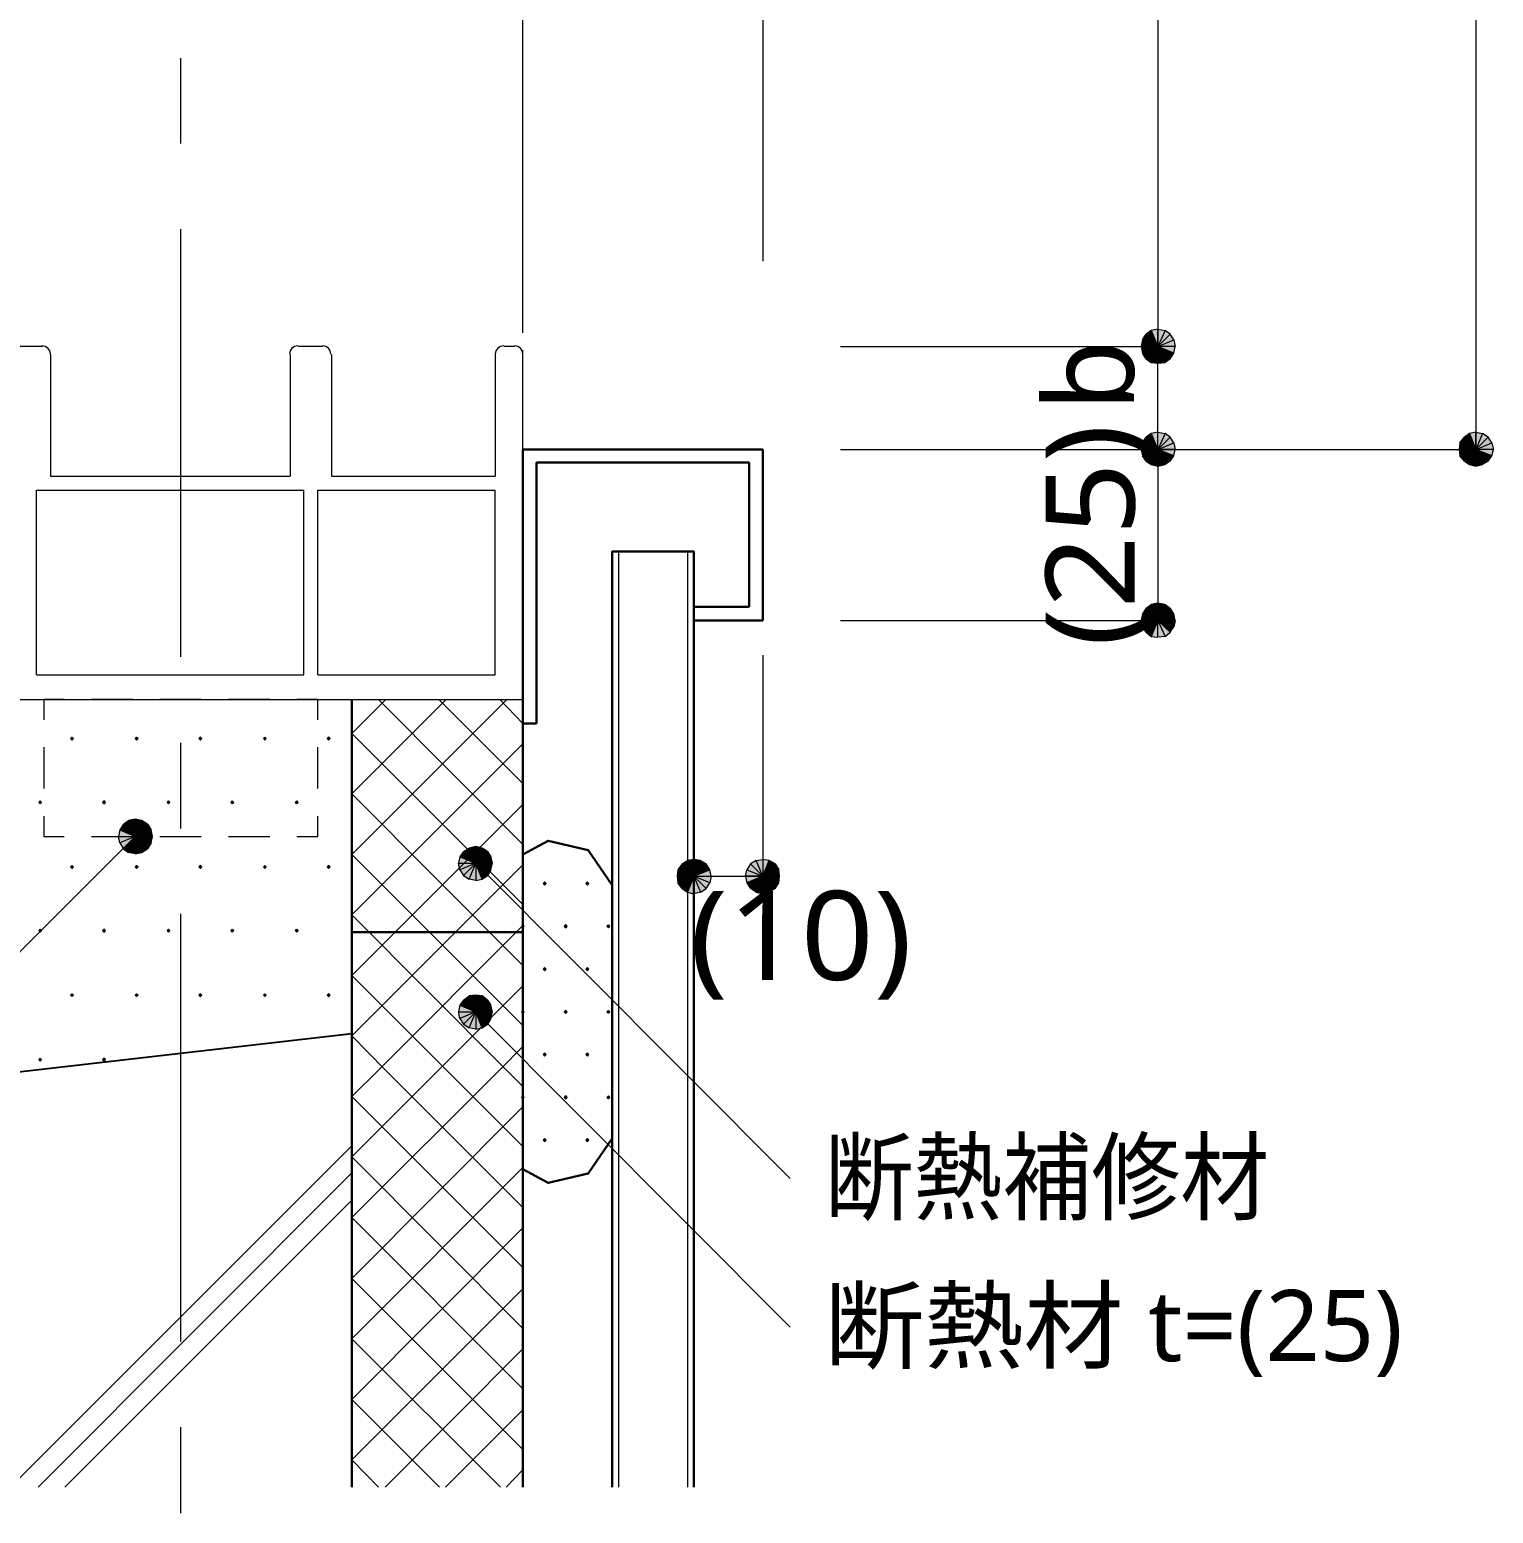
# Model space of a CAD drawing. Header units: millimetres. Extents: x 0 to 420, y 0 to 297.
# Drawn here: x 110.5 to 153.25, y 102.98 to 146.31 of the extents above; entities that cross this region are included whole.
import ezdxf
from ezdxf.enums import TextEntityAlignment as Align

# ---------------------------------------------------------------- set-up
doc = ezdxf.new("R2010")
doc.units = ezdxf.units.MM
doc.styles.add('kst32b', font='NotoSansJP-Variable.ttf')

msp = doc.modelspace()

# ---------------------------------------------------------------- hatches: boundary and pattern name
h = msp.add_hatch(color=7)
h.paths.add_polyline_path([(143.256, 137.52), (143.108, 137.414), (143.446, 137.054), (143.256, 137.52)])
h.paths.add_polyline_path([(143.108, 137.414), (143.446, 137.054), (143.002, 137.245), (143.108, 137.414)])
h.paths.add_polyline_path([(143.446, 137.054), (143.002, 137.245), (142.96, 137.054), (143.446, 137.054)])
h = msp.add_hatch(color=7)
h.paths.add_polyline_path([(143.256, 137.52), (143.108, 137.414), (143.446, 137.054), (143.256, 137.52)])
h.paths.add_polyline_path([(143.108, 137.414), (143.446, 137.054), (143.002, 137.245), (143.108, 137.414)])
h.paths.add_polyline_path([(143.446, 137.054), (143.002, 137.245), (142.96, 137.054), (143.446, 137.054)])
h = msp.add_hatch(color=7)
h.paths.add_polyline_path([(143.806, 137.414), (143.658, 137.52), (143.446, 137.054), (143.806, 137.414)])
h.paths.add_polyline_path([(143.658, 137.52), (143.446, 137.054), (143.446, 137.562), (143.658, 137.52)])
h.paths.add_polyline_path([(143.446, 137.054), (143.446, 137.562), (143.256, 137.52), (143.446, 137.054)])
h = msp.add_hatch(color=7)
h.paths.add_polyline_path([(143.806, 137.414), (143.658, 137.52), (143.446, 137.054), (143.806, 137.414)])
h.paths.add_polyline_path([(143.658, 137.52), (143.446, 137.054), (143.446, 137.562), (143.658, 137.52)])
h.paths.add_polyline_path([(143.446, 137.054), (143.446, 137.562), (143.256, 137.52), (143.446, 137.054)])
h = msp.add_hatch(color=7)
h.paths.add_polyline_path([(143.912, 136.864), (143.954, 137.054), (143.446, 137.054), (143.912, 136.864)])
h.paths.add_polyline_path([(143.954, 137.054), (143.446, 137.054), (143.912, 137.245), (143.954, 137.054)])
h.paths.add_polyline_path([(143.446, 137.054), (143.912, 137.245), (143.806, 137.414), (143.446, 137.054)])
h = msp.add_hatch(color=7)
h.paths.add_polyline_path([(143.912, 136.864), (143.954, 137.054), (143.446, 137.054), (143.912, 136.864)])
h.paths.add_polyline_path([(143.954, 137.054), (143.446, 137.054), (143.912, 137.245), (143.954, 137.054)])
h.paths.add_polyline_path([(143.446, 137.054), (143.912, 137.245), (143.806, 137.414), (143.446, 137.054)])
h = msp.add_hatch(color=7)
h.paths.add_polyline_path([(142.96, 137.054), (143.002, 136.864), (143.446, 137.054), (142.96, 137.054)])
h.paths.add_polyline_path([(143.002, 136.864), (143.446, 137.054), (143.108, 136.694), (143.002, 136.864)])
h.paths.add_polyline_path([(143.446, 137.054), (143.108, 136.694), (143.256, 136.588), (143.446, 137.054)])
h = msp.add_hatch(color=7)
h.paths.add_polyline_path([(142.96, 137.054), (143.002, 136.864), (143.446, 137.054), (142.96, 137.054)])
h.paths.add_polyline_path([(143.002, 136.864), (143.446, 137.054), (143.108, 136.694), (143.002, 136.864)])
h.paths.add_polyline_path([(143.446, 137.054), (143.108, 136.694), (143.256, 136.588), (143.446, 137.054)])
for points in [[(143.256, 136.588), (143.446, 136.567), (143.446, 137.054), (143.256, 136.588)], [(143.256, 136.588), (143.446, 136.567), (143.446, 137.054), (143.256, 136.588)], [(143.256, 133.604), (143.446, 133.562), (143.446, 134.048), (143.256, 133.604)], [(152.548, 133.604), (152.739, 133.562), (152.739, 134.048), (152.548, 133.604)], [(143.002, 129.244), (142.96, 129.053), (143.446, 129.053), (143.002, 129.244)], [(111.739, 125.645), (111.718, 125.624), (111.696, 125.603), (111.718, 125.582), (111.739, 125.561), (111.76, 125.582), (111.781, 125.603), (111.76, 125.624), (111.739, 125.645)], [(113.623, 125.645), (113.602, 125.624), (113.58, 125.603), (113.602, 125.582), (113.623, 125.561), (113.644, 125.582), (113.665, 125.603), (113.644, 125.624), (113.623, 125.645)], [(115.485, 125.645), (115.464, 125.624), (115.443, 125.603), (115.464, 125.582), (115.485, 125.561), (115.507, 125.582), (115.528, 125.603), (115.507, 125.624), (115.485, 125.645)], [(117.369, 125.645), (117.348, 125.624), (117.327, 125.603), (117.348, 125.582), (117.369, 125.561), (117.39, 125.582), (117.412, 125.603), (117.39, 125.624), (117.369, 125.645)], [(119.232, 125.645), (119.211, 125.624), (119.19, 125.603), (119.211, 125.582), (119.232, 125.561), (119.253, 125.582), (119.274, 125.603), (119.253, 125.624), (119.232, 125.645)], [(110.808, 123.783), (110.786, 123.762), (110.765, 123.74), (110.786, 123.719), (110.808, 123.698), (110.829, 123.719), (110.85, 123.74), (110.829, 123.762), (110.808, 123.783)], [(112.67, 123.783), (112.649, 123.762), (112.628, 123.74), (112.649, 123.719), (112.67, 123.698), (112.691, 123.719), (112.712, 123.74), (112.691, 123.762), (112.67, 123.783)], [(114.554, 123.783), (114.533, 123.762), (114.512, 123.74), (114.533, 123.719), (114.554, 123.698), (114.575, 123.719), (114.596, 123.74), (114.575, 123.762), (114.554, 123.783)], [(116.417, 123.783), (116.396, 123.762), (116.374, 123.74), (116.396, 123.719), (116.417, 123.698), (116.438, 123.719), (116.459, 123.74), (116.438, 123.762), (116.417, 123.783)], [(118.301, 123.783), (118.279, 123.762), (118.258, 123.74), (118.279, 123.719), (118.301, 123.698), (118.322, 123.719), (118.343, 123.74), (118.322, 123.762), (118.301, 123.783)], [(113.771, 123.211), (113.58, 123.254), (113.58, 122.746), (113.771, 123.211)], [(123.719, 122.407), (123.529, 122.449), (123.529, 121.962), (123.719, 122.407)], [(111.739, 121.899), (111.718, 121.878), (111.696, 121.856), (111.718, 121.835), (111.739, 121.814), (111.76, 121.835), (111.781, 121.856), (111.76, 121.878), (111.739, 121.899)], [(113.623, 121.899), (113.602, 121.878), (113.58, 121.856), (113.602, 121.835), (113.623, 121.814), (113.644, 121.835), (113.665, 121.856), (113.644, 121.878), (113.623, 121.899)], [(115.485, 121.899), (115.464, 121.878), (115.443, 121.856), (115.464, 121.835), (115.485, 121.814), (115.507, 121.835), (115.528, 121.856), (115.507, 121.878), (115.485, 121.899)], [(117.369, 121.899), (117.348, 121.878), (117.327, 121.856), (117.348, 121.835), (117.369, 121.814), (117.39, 121.835), (117.412, 121.856), (117.39, 121.878), (117.369, 121.899)], [(119.232, 121.899), (119.211, 121.878), (119.19, 121.856), (119.211, 121.835), (119.232, 121.814), (119.253, 121.835), (119.274, 121.856), (119.253, 121.878), (119.232, 121.899)], [(129.434, 121.772), (129.413, 121.581), (129.9, 121.581), (129.434, 121.772)], [(125.54, 121.412), (125.518, 121.391), (125.497, 121.37), (125.518, 121.348), (125.54, 121.327), (125.561, 121.348), (125.582, 121.37), (125.561, 121.391), (125.54, 121.412)], [(126.788, 121.412), (126.767, 121.391), (126.746, 121.37), (126.767, 121.348), (126.788, 121.327), (126.81, 121.348), (126.831, 121.37), (126.81, 121.391), (126.788, 121.412)], [(132.376, 121.391), (132.397, 121.581), (131.911, 121.581), (132.376, 121.391)], [(110.808, 120.036), (110.786, 120.015), (110.765, 119.994), (110.786, 119.973), (110.808, 119.951), (110.829, 119.973), (110.85, 119.994), (110.829, 120.015), (110.808, 120.036)], [(112.67, 120.036), (112.649, 120.015), (112.628, 119.994), (112.649, 119.973), (112.67, 119.951), (112.691, 119.973), (112.712, 119.994), (112.691, 120.015), (112.67, 120.036)], [(114.554, 120.036), (114.533, 120.015), (114.512, 119.994), (114.533, 119.973), (114.554, 119.951), (114.575, 119.973), (114.596, 119.994), (114.575, 120.015), (114.554, 120.036)], [(116.417, 120.036), (116.396, 120.015), (116.374, 119.994), (116.396, 119.973), (116.417, 119.951), (116.438, 119.973), (116.459, 119.994), (116.438, 120.015), (116.417, 120.036)], [(118.301, 120.036), (118.279, 120.015), (118.258, 119.994), (118.279, 119.973), (118.301, 119.951), (118.322, 119.973), (118.343, 119.994), (118.322, 120.015), (118.301, 120.036)], [(124.904, 120.163), (124.883, 120.142), (124.862, 120.121), (124.883, 120.1), (124.904, 120.079), (124.926, 120.1), (124.947, 120.121), (124.926, 120.142), (124.904, 120.163)], [(126.153, 120.163), (126.132, 120.142), (126.111, 120.121), (126.132, 120.1), (126.153, 120.079), (126.175, 120.1), (126.196, 120.121), (126.175, 120.142), (126.153, 120.163)], [(127.402, 120.163), (127.381, 120.142), (127.36, 120.121), (127.381, 120.1), (127.402, 120.079), (127.423, 120.1), (127.445, 120.121), (127.423, 120.142), (127.402, 120.163)], [(125.54, 118.914), (125.518, 118.893), (125.497, 118.872), (125.518, 118.851), (125.54, 118.83), (125.561, 118.851), (125.582, 118.872), (125.561, 118.893), (125.54, 118.914)], [(126.788, 118.914), (126.767, 118.893), (126.746, 118.872), (126.767, 118.851), (126.788, 118.83), (126.81, 118.851), (126.831, 118.872), (126.81, 118.893), (126.788, 118.914)], [(111.739, 118.152), (111.718, 118.131), (111.696, 118.11), (111.718, 118.089), (111.739, 118.068), (111.76, 118.089), (111.781, 118.11), (111.76, 118.131), (111.739, 118.152)], [(113.623, 118.152), (113.602, 118.131), (113.58, 118.11), (113.602, 118.089), (113.623, 118.068), (113.644, 118.089), (113.665, 118.11), (113.644, 118.131), (113.623, 118.152)], [(115.485, 118.152), (115.464, 118.131), (115.443, 118.11), (115.464, 118.089), (115.485, 118.068), (115.507, 118.089), (115.528, 118.11), (115.507, 118.131), (115.485, 118.152)], [(117.369, 118.152), (117.348, 118.131), (117.327, 118.11), (117.348, 118.089), (117.369, 118.068), (117.39, 118.089), (117.412, 118.11), (117.39, 118.131), (117.369, 118.152)], [(119.232, 118.152), (119.211, 118.131), (119.19, 118.11), (119.211, 118.089), (119.232, 118.068), (119.253, 118.089), (119.274, 118.11), (119.253, 118.131), (119.232, 118.152)], [(123.719, 118.089), (123.529, 118.11), (123.529, 117.623), (123.719, 118.089)], [(124.904, 117.665), (124.883, 117.644), (124.862, 117.623), (124.883, 117.602), (124.904, 117.581), (124.926, 117.602), (124.947, 117.623), (124.926, 117.644), (124.904, 117.665)], [(126.153, 117.665), (126.132, 117.644), (126.111, 117.623), (126.132, 117.602), (126.153, 117.581), (126.175, 117.602), (126.196, 117.623), (126.175, 117.644), (126.153, 117.665)], [(127.402, 117.665), (127.381, 117.644), (127.36, 117.623), (127.381, 117.602), (127.402, 117.581), (127.423, 117.602), (127.445, 117.623), (127.423, 117.644), (127.402, 117.665)], [(110.808, 116.268), (110.786, 116.247), (110.765, 116.226), (110.786, 116.205), (110.808, 116.184), (110.829, 116.205), (110.85, 116.226), (110.829, 116.247), (110.808, 116.268)], [(112.67, 116.268), (112.649, 116.247), (112.628, 116.226), (112.649, 116.205), (112.67, 116.184), (112.691, 116.205), (112.712, 116.226), (112.691, 116.247), (112.67, 116.268)], [(125.54, 116.417), (125.518, 116.396), (125.497, 116.374), (125.518, 116.353), (125.54, 116.332), (125.561, 116.353), (125.582, 116.374), (125.561, 116.396), (125.54, 116.417)], [(126.788, 116.417), (126.767, 116.396), (126.746, 116.374), (126.767, 116.353), (126.788, 116.332), (126.81, 116.353), (126.831, 116.374), (126.81, 116.396), (126.788, 116.417)], [(124.904, 115.168), (124.883, 115.147), (124.862, 115.125), (124.883, 115.104), (124.904, 115.083), (124.926, 115.104), (124.947, 115.125), (124.926, 115.147), (124.904, 115.168)], [(126.153, 115.168), (126.132, 115.147), (126.111, 115.125), (126.132, 115.104), (126.153, 115.083), (126.175, 115.104), (126.196, 115.125), (126.175, 115.147), (126.153, 115.168)], [(127.402, 115.168), (127.381, 115.147), (127.36, 115.125), (127.381, 115.104), (127.402, 115.083), (127.423, 115.104), (127.445, 115.125), (127.423, 115.147), (127.402, 115.168)], [(125.54, 113.919), (125.518, 113.898), (125.497, 113.877), (125.518, 113.855), (125.54, 113.834), (125.561, 113.855), (125.582, 113.877), (125.561, 113.898), (125.54, 113.919)], [(126.788, 113.919), (126.767, 113.898), (126.746, 113.877), (126.767, 113.855), (126.788, 113.834), (126.81, 113.855), (126.831, 113.877), (126.81, 113.898), (126.788, 113.919)]]:
    msp.add_hatch(color=7).paths.add_polyline_path(points)
h = msp.add_hatch(color=7)
h.paths.add_polyline_path([(143.446, 136.567), (143.658, 136.588), (143.446, 137.054), (143.446, 136.567)])
h.paths.add_polyline_path([(143.658, 136.588), (143.446, 137.054), (143.806, 136.694), (143.658, 136.588)])
h.paths.add_polyline_path([(143.446, 137.054), (143.806, 136.694), (143.912, 136.864), (143.446, 137.054)])
h = msp.add_hatch(color=7)
h.paths.add_polyline_path([(143.446, 136.567), (143.658, 136.588), (143.446, 137.054), (143.446, 136.567)])
h.paths.add_polyline_path([(143.658, 136.588), (143.446, 137.054), (143.806, 136.694), (143.658, 136.588)])
h.paths.add_polyline_path([(143.446, 137.054), (143.806, 136.694), (143.912, 136.864), (143.446, 137.054)])
h = msp.add_hatch(color=7)
h.paths.add_polyline_path([(143.256, 134.514), (143.108, 134.408), (143.446, 134.048), (143.256, 134.514)])
h.paths.add_polyline_path([(143.108, 134.408), (143.446, 134.048), (143.002, 134.239), (143.108, 134.408)])
h.paths.add_polyline_path([(143.446, 134.048), (143.002, 134.239), (142.96, 134.048), (143.446, 134.048)])
h = msp.add_hatch(color=7)
h.paths.add_polyline_path([(143.806, 134.408), (143.658, 134.514), (143.446, 134.048), (143.806, 134.408)])
h.paths.add_polyline_path([(143.658, 134.514), (143.446, 134.048), (143.446, 134.556), (143.658, 134.514)])
h.paths.add_polyline_path([(143.446, 134.048), (143.446, 134.556), (143.256, 134.514), (143.446, 134.048)])
h = msp.add_hatch(color=7)
h.paths.add_polyline_path([(143.912, 133.858), (143.954, 134.048), (143.446, 134.048), (143.912, 133.858)])
h.paths.add_polyline_path([(143.954, 134.048), (143.446, 134.048), (143.912, 134.239), (143.954, 134.048)])
h.paths.add_polyline_path([(143.446, 134.048), (143.912, 134.239), (143.806, 134.408), (143.446, 134.048)])
h = msp.add_hatch(color=7)
h.paths.add_polyline_path([(152.548, 134.514), (152.4, 134.408), (152.739, 134.048), (152.548, 134.514)])
h.paths.add_polyline_path([(152.4, 134.408), (152.739, 134.048), (152.273, 134.239), (152.4, 134.408)])
h.paths.add_polyline_path([(152.739, 134.048), (152.273, 134.239), (152.252, 134.048), (152.739, 134.048)])
h = msp.add_hatch(color=7)
h.paths.add_polyline_path([(153.099, 134.408), (152.929, 134.514), (152.739, 134.048), (153.099, 134.408)])
h.paths.add_polyline_path([(152.929, 134.514), (152.739, 134.048), (152.739, 134.556), (152.929, 134.514)])
h.paths.add_polyline_path([(152.739, 134.048), (152.739, 134.556), (152.548, 134.514), (152.739, 134.048)])
h = msp.add_hatch(color=7)
h.paths.add_polyline_path([(153.204, 133.858), (153.247, 134.048), (152.739, 134.048), (153.204, 133.858)])
h.paths.add_polyline_path([(153.247, 134.048), (152.739, 134.048), (153.204, 134.239), (153.247, 134.048)])
h.paths.add_polyline_path([(152.739, 134.048), (153.204, 134.239), (153.099, 134.408), (152.739, 134.048)])
h = msp.add_hatch(color=7)
h.paths.add_polyline_path([(142.96, 134.048), (143.002, 133.858), (143.446, 134.048), (142.96, 134.048)])
h.paths.add_polyline_path([(143.002, 133.858), (143.446, 134.048), (143.108, 133.71), (143.002, 133.858)])
h.paths.add_polyline_path([(143.446, 134.048), (143.108, 133.71), (143.256, 133.604), (143.446, 134.048)])
h = msp.add_hatch(color=7)
h.paths.add_polyline_path([(143.446, 133.562), (143.658, 133.604), (143.446, 134.048), (143.446, 133.562)])
h.paths.add_polyline_path([(143.658, 133.604), (143.446, 134.048), (143.806, 133.71), (143.658, 133.604)])
h.paths.add_polyline_path([(143.446, 134.048), (143.806, 133.71), (143.912, 133.858), (143.446, 134.048)])
h = msp.add_hatch(color=7)
h.paths.add_polyline_path([(152.252, 134.048), (152.273, 133.858), (152.739, 134.048), (152.252, 134.048)])
h.paths.add_polyline_path([(152.273, 133.858), (152.739, 134.048), (152.4, 133.71), (152.273, 133.858)])
h.paths.add_polyline_path([(152.739, 134.048), (152.4, 133.71), (152.548, 133.604), (152.739, 134.048)])
h = msp.add_hatch(color=7)
h.paths.add_polyline_path([(152.739, 133.562), (152.929, 133.604), (152.739, 134.048), (152.739, 133.562)])
h.paths.add_polyline_path([(152.929, 133.604), (152.739, 134.048), (153.099, 133.71), (152.929, 133.604)])
h.paths.add_polyline_path([(152.739, 134.048), (153.099, 133.71), (153.204, 133.858), (152.739, 134.048)])
h = msp.add_hatch(color=7)
h.paths.add_polyline_path([(143.446, 129.561), (143.256, 129.519), (143.446, 129.053), (143.446, 129.561)])
h.paths.add_polyline_path([(143.256, 129.519), (143.446, 129.053), (143.108, 129.413), (143.256, 129.519)])
h.paths.add_polyline_path([(143.446, 129.053), (143.108, 129.413), (143.002, 129.244), (143.446, 129.053)])
h = msp.add_hatch(color=7)
h.paths.add_polyline_path([(143.912, 129.244), (143.806, 129.413), (143.446, 129.053), (143.912, 129.244)])
h.paths.add_polyline_path([(143.806, 129.413), (143.446, 129.053), (143.658, 129.519), (143.806, 129.413)])
h.paths.add_polyline_path([(143.446, 129.053), (143.658, 129.519), (143.446, 129.561), (143.446, 129.053)])
h = msp.add_hatch(color=7)
h.paths.add_polyline_path([(143.806, 128.714), (143.912, 128.863), (143.446, 129.053), (143.806, 128.714)])
h.paths.add_polyline_path([(143.912, 128.863), (143.446, 129.053), (143.954, 129.053), (143.912, 128.863)])
h.paths.add_polyline_path([(143.446, 129.053), (143.954, 129.053), (143.912, 129.244), (143.446, 129.053)])
h = msp.add_hatch(color=7)
h.paths.add_polyline_path([(142.96, 129.053), (143.002, 128.863), (143.446, 129.053), (142.96, 129.053)])
h.paths.add_polyline_path([(143.002, 128.863), (143.446, 129.053), (143.108, 128.714), (143.002, 128.863)])
h.paths.add_polyline_path([(143.446, 129.053), (143.108, 128.714), (143.256, 128.587), (143.446, 129.053)])
h = msp.add_hatch(color=7)
h.paths.add_polyline_path([(143.256, 128.587), (143.446, 128.566), (143.446, 129.053), (143.256, 128.587)])
h.paths.add_polyline_path([(143.446, 128.566), (143.446, 129.053), (143.658, 128.587), (143.446, 128.566)])
h.paths.add_polyline_path([(143.446, 129.053), (143.658, 128.587), (143.806, 128.714), (143.446, 129.053)])
h = msp.add_hatch(color=7)
h.paths.add_polyline_path([(113.58, 123.254), (113.39, 123.211), (113.58, 122.746), (113.58, 123.254)])
h.paths.add_polyline_path([(113.39, 123.211), (113.58, 122.746), (113.242, 123.105), (113.39, 123.211)])
h.paths.add_polyline_path([(113.58, 122.746), (113.242, 123.105), (113.136, 122.936), (113.58, 122.746)])
h = msp.add_hatch(color=7)
h.paths.add_polyline_path([(114.088, 122.746), (114.046, 122.936), (113.58, 122.746), (114.088, 122.746)])
h.paths.add_polyline_path([(114.046, 122.936), (113.58, 122.746), (113.94, 123.105), (114.046, 122.936)])
h.paths.add_polyline_path([(113.58, 122.746), (113.94, 123.105), (113.771, 123.211), (113.58, 122.746)])
h = msp.add_hatch(color=7)
h.paths.add_polyline_path([(113.136, 122.936), (113.094, 122.746), (113.58, 122.746), (113.136, 122.936)])
h.paths.add_polyline_path([(113.094, 122.746), (113.58, 122.746), (113.136, 122.555), (113.094, 122.746)])
h.paths.add_polyline_path([(113.58, 122.746), (113.136, 122.555), (113.242, 122.386), (113.58, 122.746)])
h = msp.add_hatch(color=7)
h.paths.add_polyline_path([(113.242, 122.386), (113.39, 122.28), (113.58, 122.746), (113.242, 122.386)])
h.paths.add_polyline_path([(113.39, 122.28), (113.58, 122.746), (113.58, 122.237), (113.39, 122.28)])
h.paths.add_polyline_path([(113.58, 122.746), (113.58, 122.237), (113.771, 122.28), (113.58, 122.746)])
h = msp.add_hatch(color=7)
h.paths.add_polyline_path([(113.771, 122.28), (113.94, 122.386), (113.58, 122.746), (113.771, 122.28)])
h.paths.add_polyline_path([(113.94, 122.386), (113.58, 122.746), (114.046, 122.555), (113.94, 122.386)])
h.paths.add_polyline_path([(113.58, 122.746), (114.046, 122.555), (114.088, 122.746), (113.58, 122.746)])
h = msp.add_hatch(color=7)
h.paths.add_polyline_path([(123.529, 122.449), (123.338, 122.407), (123.529, 121.962), (123.529, 122.449)])
h.paths.add_polyline_path([(123.338, 122.407), (123.529, 121.962), (123.169, 122.301), (123.338, 122.407)])
h.paths.add_polyline_path([(123.529, 121.962), (123.169, 122.301), (123.063, 122.153), (123.529, 121.962)])
h = msp.add_hatch(color=7)
h.paths.add_polyline_path([(124.016, 121.962), (123.973, 122.153), (123.529, 121.962), (124.016, 121.962)])
h.paths.add_polyline_path([(123.973, 122.153), (123.529, 121.962), (123.867, 122.301), (123.973, 122.153)])
h.paths.add_polyline_path([(123.529, 121.962), (123.867, 122.301), (123.719, 122.407), (123.529, 121.962)])
h = msp.add_hatch(color=7)
h.paths.add_polyline_path([(123.063, 122.153), (123.021, 121.962), (123.529, 121.962), (123.063, 122.153)])
h.paths.add_polyline_path([(123.021, 121.962), (123.529, 121.962), (123.063, 121.772), (123.021, 121.962)])
h.paths.add_polyline_path([(123.529, 121.962), (123.063, 121.772), (123.169, 121.602), (123.529, 121.962)])
h = msp.add_hatch(color=7)
h.paths.add_polyline_path([(123.169, 121.602), (123.338, 121.497), (123.529, 121.962), (123.169, 121.602)])
h.paths.add_polyline_path([(123.338, 121.497), (123.529, 121.962), (123.529, 121.454), (123.338, 121.497)])
h.paths.add_polyline_path([(123.529, 121.962), (123.529, 121.454), (123.719, 121.497), (123.529, 121.962)])
h = msp.add_hatch(color=7)
h.paths.add_polyline_path([(123.719, 121.497), (123.867, 121.602), (123.529, 121.962), (123.719, 121.497)])
h.paths.add_polyline_path([(123.867, 121.602), (123.529, 121.962), (123.973, 121.772), (123.867, 121.602)])
h.paths.add_polyline_path([(123.529, 121.962), (123.973, 121.772), (124.016, 121.962), (123.529, 121.962)])
h = msp.add_hatch(color=7)
h.paths.add_polyline_path([(129.9, 122.068), (129.709, 122.047), (129.9, 121.581), (129.9, 122.068)])
h.paths.add_polyline_path([(129.709, 122.047), (129.9, 121.581), (129.561, 121.941), (129.709, 122.047)])
h.paths.add_polyline_path([(129.9, 121.581), (129.561, 121.941), (129.434, 121.772), (129.9, 121.581)])
h = msp.add_hatch(color=7)
h.paths.add_polyline_path([(130.366, 121.772), (130.26, 121.941), (129.9, 121.581), (130.366, 121.772)])
h.paths.add_polyline_path([(130.26, 121.941), (129.9, 121.581), (130.09, 122.047), (130.26, 121.941)])
h.paths.add_polyline_path([(129.9, 121.581), (130.09, 122.047), (129.9, 122.068), (129.9, 121.581)])
h = msp.add_hatch(color=7)
h.paths.add_polyline_path([(130.26, 121.221), (130.366, 121.391), (129.9, 121.581), (130.26, 121.221)])
h.paths.add_polyline_path([(130.366, 121.391), (129.9, 121.581), (130.408, 121.581), (130.366, 121.391)])
h.paths.add_polyline_path([(129.9, 121.581), (130.408, 121.581), (130.366, 121.772), (129.9, 121.581)])
h = msp.add_hatch(color=7)
h.paths.add_polyline_path([(131.551, 121.941), (131.445, 121.772), (131.911, 121.581), (131.551, 121.941)])
h.paths.add_polyline_path([(131.445, 121.772), (131.911, 121.581), (131.403, 121.581), (131.445, 121.772)])
h.paths.add_polyline_path([(131.911, 121.581), (131.403, 121.581), (131.445, 121.391), (131.911, 121.581)])
h = msp.add_hatch(color=7)
h.paths.add_polyline_path([(132.101, 122.047), (131.911, 122.068), (131.911, 121.581), (132.101, 122.047)])
h.paths.add_polyline_path([(131.911, 122.068), (131.911, 121.581), (131.72, 122.047), (131.911, 122.068)])
h.paths.add_polyline_path([(131.911, 121.581), (131.72, 122.047), (131.551, 121.941), (131.911, 121.581)])
h = msp.add_hatch(color=7)
h.paths.add_polyline_path([(132.397, 121.581), (132.376, 121.772), (131.911, 121.581), (132.397, 121.581)])
h.paths.add_polyline_path([(132.376, 121.772), (131.911, 121.581), (132.271, 121.941), (132.376, 121.772)])
h.paths.add_polyline_path([(131.911, 121.581), (132.271, 121.941), (132.101, 122.047), (131.911, 121.581)])
h = msp.add_hatch(color=7)
h.paths.add_polyline_path([(129.413, 121.581), (129.434, 121.391), (129.9, 121.581), (129.413, 121.581)])
h.paths.add_polyline_path([(129.434, 121.391), (129.9, 121.581), (129.561, 121.221), (129.434, 121.391)])
h.paths.add_polyline_path([(129.9, 121.581), (129.561, 121.221), (129.709, 121.116), (129.9, 121.581)])
h = msp.add_hatch(color=7)
h.paths.add_polyline_path([(129.709, 121.116), (129.9, 121.073), (129.9, 121.581), (129.709, 121.116)])
h.paths.add_polyline_path([(129.9, 121.073), (129.9, 121.581), (130.09, 121.116), (129.9, 121.073)])
h.paths.add_polyline_path([(129.9, 121.581), (130.09, 121.116), (130.26, 121.221), (129.9, 121.581)])
h = msp.add_hatch(color=7)
h.paths.add_polyline_path([(131.445, 121.391), (131.551, 121.221), (131.911, 121.581), (131.445, 121.391)])
h.paths.add_polyline_path([(131.551, 121.221), (131.911, 121.581), (131.72, 121.116), (131.551, 121.221)])
h.paths.add_polyline_path([(131.911, 121.581), (131.72, 121.116), (131.911, 121.073), (131.911, 121.581)])
h = msp.add_hatch(color=7)
h.paths.add_polyline_path([(131.911, 121.073), (132.101, 121.116), (131.911, 121.581), (131.911, 121.073)])
h.paths.add_polyline_path([(132.101, 121.116), (131.911, 121.581), (132.271, 121.221), (132.101, 121.116)])
h.paths.add_polyline_path([(131.911, 121.581), (132.271, 121.221), (132.376, 121.391), (131.911, 121.581)])
h = msp.add_hatch(color=7)
h.paths.add_polyline_path([(123.529, 118.11), (123.338, 118.089), (123.529, 117.623), (123.529, 118.11)])
h.paths.add_polyline_path([(123.338, 118.089), (123.529, 117.623), (123.169, 117.962), (123.338, 118.089)])
h.paths.add_polyline_path([(123.529, 117.623), (123.169, 117.962), (123.063, 117.814), (123.529, 117.623)])
h = msp.add_hatch(color=7)
h.paths.add_polyline_path([(124.016, 117.623), (123.973, 117.814), (123.529, 117.623), (124.016, 117.623)])
h.paths.add_polyline_path([(123.973, 117.814), (123.529, 117.623), (123.867, 117.962), (123.973, 117.814)])
h.paths.add_polyline_path([(123.529, 117.623), (123.867, 117.962), (123.719, 118.089), (123.529, 117.623)])
h = msp.add_hatch(color=7)
h.paths.add_polyline_path([(123.063, 117.814), (123.021, 117.623), (123.529, 117.623), (123.063, 117.814)])
h.paths.add_polyline_path([(123.021, 117.623), (123.529, 117.623), (123.063, 117.433), (123.021, 117.623)])
h.paths.add_polyline_path([(123.529, 117.623), (123.063, 117.433), (123.169, 117.263), (123.529, 117.623)])
h = msp.add_hatch(color=7)
h.paths.add_polyline_path([(123.169, 117.263), (123.338, 117.158), (123.529, 117.623), (123.169, 117.263)])
h.paths.add_polyline_path([(123.338, 117.158), (123.529, 117.623), (123.529, 117.115), (123.338, 117.158)])
h.paths.add_polyline_path([(123.529, 117.623), (123.529, 117.115), (123.719, 117.158), (123.529, 117.623)])
h = msp.add_hatch(color=7)
h.paths.add_polyline_path([(123.719, 117.158), (123.867, 117.263), (123.529, 117.623), (123.719, 117.158)])
h.paths.add_polyline_path([(123.867, 117.263), (123.529, 117.623), (123.973, 117.433), (123.867, 117.263)])
h.paths.add_polyline_path([(123.529, 117.623), (123.973, 117.433), (124.016, 117.623), (123.529, 117.623)])

# ---------------------------------------------------------------- linework, layer by layer
at = {"lineweight": 13}
for points in [[(152.739, 230.632), (152.739, 134.048)], [(143.446, 227.626), (143.446, 137.054)], [(124.904, 137.456), (124.904, 184.489)], [(131.911, 149.987), (131.911, 139.552)], [(114.914, 142.981), (114.914, 145.479)], [(114.914, 127.995), (114.914, 140.483)], [(104.902, 136.948), (104.902, 126.746), (124.904, 126.746)], [(110.871, 137.054), (110.151, 137.054)], [(111.104, 136.832), (111.085, 136.927), (111.033, 137.004), (110.955, 137.056), (110.86, 137.075)], [(118.332, 137.075), (118.237, 137.056), (118.16, 137.004), (118.108, 136.927), (118.089, 136.832)], [(119.062, 137.054), (118.343, 137.054)], [(119.295, 136.832), (119.276, 136.927), (119.224, 137.004), (119.147, 137.056), (119.052, 137.075)], [(124.344, 137.075), (124.249, 137.056), (124.171, 137.004), (124.119, 136.927), (124.1, 136.832)], [(124.672, 137.054), (124.354, 137.054)], [(124.904, 136.832), (124.885, 136.927), (124.833, 137.004), (124.756, 137.056), (124.661, 137.075)], [(124.904, 126.746), (124.904, 136.948)], [(134.176, 137.054), (143.446, 137.054)], [(143.446, 134.048), (143.446, 137.054)], [(111.104, 136.821), (111.104, 133.265)], [(118.11, 136.821), (118.11, 133.265)], [(119.317, 136.821), (119.317, 133.265)], [(124.1, 136.821), (124.1, 133.265)], [(134.176, 134.048), (152.739, 134.048)], [(143.446, 134.048), (143.446, 129.053)], [(111.104, 133.265), (118.11, 133.265)], [(119.317, 133.265), (124.1, 133.265)], [(110.702, 132.863), (118.512, 132.863)], [(110.702, 127.466), (110.702, 132.863)], [(118.512, 127.466), (118.512, 132.863)], [(118.914, 132.863), (124.1, 132.863)], [(118.914, 127.466), (118.914, 132.863)], [(124.1, 127.466), (124.1, 132.863)], [(127.699, 131.064), (127.699, 103.738)], [(129.709, 131.064), (129.709, 103.738)], [(134.176, 129.053), (143.446, 129.053)], [(131.911, 128.037), (131.911, 121.539)], [(110.702, 127.466), (118.512, 127.466)], [(118.914, 127.466), (124.1, 127.466)], [(111.506, 126.746), (110.913, 126.746), (110.913, 126.153)], [(113.517, 126.746), (112.31, 126.746)], [(115.507, 126.746), (114.3, 126.746)], [(117.517, 126.746), (116.311, 126.746)], [(118.914, 126.153), (118.914, 126.746), (118.301, 126.746)], [(119.909, 125.751), (120.904, 126.746)], [(119.909, 123.994), (122.661, 126.746)], [(119.909, 122.216), (124.439, 126.746)], [(124.904, 122.513), (120.692, 126.746)], [(124.904, 124.291), (122.449, 126.746)], [(124.904, 126.047), (124.227, 126.746)], [(124.904, 120.756), (119.909, 125.751)], [(110.913, 125.349), (110.913, 124.142)], [(114.914, 122.978), (114.914, 125.476)], [(118.914, 124.142), (118.914, 125.349)], [(119.909, 120.459), (124.904, 125.455)], [(124.904, 118.978), (119.909, 123.994)], [(119.909, 118.681), (124.904, 123.677)], [(110.913, 123.338), (110.913, 122.746), (111.506, 122.746)], [(118.914, 122.746), (118.914, 123.338)], [(100.161, 109.305), (113.58, 122.746)], [(112.31, 122.746), (113.517, 122.746)], [(114.3, 122.746), (115.507, 122.746)], [(116.311, 122.746), (117.517, 122.746)], [(118.301, 122.746), (118.914, 122.746)], [(124.904, 117.221), (119.909, 122.216)], [(119.909, 116.925), (124.904, 121.92)], [(123.529, 121.962), (132.715, 112.755)], [(129.9, 121.581), (131.911, 121.581)], [(114.914, 107.992), (114.914, 120.481)], [(124.904, 115.443), (124.396, 115.951), (119.909, 120.459)], [(119.909, 115.147), (120.713, 115.951), (124.904, 120.142)], [(124.904, 113.686), (122.64, 115.951), (119.909, 118.681)], [(119.909, 113.39), (122.47, 115.951), (124.904, 118.385)], [(123.529, 117.623), (132.715, 108.416)], [(124.904, 111.908), (120.862, 115.951), (119.909, 116.925)], [(119.909, 111.612), (124.248, 115.951), (124.904, 116.607)], [(124.904, 110.151), (119.909, 115.147)], [(119.909, 109.834), (124.904, 114.85)], [(109.94, 103.738), (119.909, 113.707)], [(124.904, 108.373), (119.909, 113.39)], [(110.744, 103.738), (119.909, 112.924)], [(119.909, 108.077), (124.904, 113.072)], [(111.527, 103.738), (119.909, 112.12)], [(124.904, 106.616), (119.909, 111.612)], [(119.909, 106.299), (124.904, 111.315)], [(124.904, 104.838), (119.909, 109.834)], [(119.909, 104.542), (124.904, 109.537)], [(124.248, 103.738), (119.909, 108.077)], [(120.883, 103.738), (124.904, 107.781)], [(122.47, 103.738), (119.909, 106.299)], [(122.64, 103.738), (124.904, 106.003)], [(114.914, 102.976), (114.914, 105.495)], [(120.692, 103.738), (119.909, 104.542)], [(124.418, 103.738), (124.904, 104.246)]]:
    msp.add_lwpolyline(points, dxfattribs=at)
at = {"lineweight": 0}
for points in [[(143.108, 137.414), (143.446, 137.054), (143.002, 137.245)], [(143.108, 137.414), (143.446, 137.054), (143.002, 137.245)], [(143.256, 137.52), (143.108, 137.414), (143.446, 137.054)], [(143.256, 137.52), (143.108, 137.414), (143.446, 137.054)], [(143.446, 137.054), (143.446, 137.562), (143.256, 137.52)], [(143.446, 137.054), (143.446, 137.562), (143.256, 137.52)], [(143.658, 137.52), (143.446, 137.054), (143.446, 137.562)], [(143.658, 137.52), (143.446, 137.054), (143.446, 137.562)], [(143.806, 137.414), (143.658, 137.52), (143.446, 137.054)], [(143.806, 137.414), (143.658, 137.52), (143.446, 137.054)], [(143.446, 137.054), (143.912, 137.245), (143.806, 137.414)], [(143.446, 137.054), (143.912, 137.245), (143.806, 137.414)], [(143.446, 137.054), (143.002, 137.245), (142.96, 137.054)], [(143.446, 137.054), (143.002, 137.245), (142.96, 137.054)], [(142.96, 137.054), (143.002, 136.864), (143.446, 137.054)], [(142.96, 137.054), (143.002, 136.864), (143.446, 137.054)], [(143.002, 136.864), (143.446, 137.054), (143.108, 136.694)], [(143.002, 136.864), (143.446, 137.054), (143.108, 136.694)], [(143.446, 137.054), (143.108, 136.694), (143.256, 136.588)], [(143.446, 137.054), (143.108, 136.694), (143.256, 136.588)], [(143.256, 136.588), (143.446, 136.567), (143.446, 137.054)], [(143.256, 136.588), (143.446, 136.567), (143.446, 137.054)], [(143.954, 137.054), (143.446, 137.054), (143.912, 137.245)], [(143.954, 137.054), (143.446, 137.054), (143.912, 137.245)], [(143.446, 136.567), (143.658, 136.588), (143.446, 137.054)], [(143.658, 136.588), (143.446, 137.054), (143.806, 136.694)], [(143.446, 137.054), (143.806, 136.694), (143.912, 136.864)], [(143.912, 136.864), (143.954, 137.054), (143.446, 137.054)], [(143.446, 136.567), (143.658, 136.588), (143.446, 137.054)], [(143.658, 136.588), (143.446, 137.054), (143.806, 136.694)], [(143.446, 137.054), (143.806, 136.694), (143.912, 136.864)], [(143.912, 136.864), (143.954, 137.054), (143.446, 137.054)], [(143.108, 134.408), (143.446, 134.048), (143.002, 134.239)], [(143.256, 134.514), (143.108, 134.408), (143.446, 134.048)], [(143.446, 134.048), (143.446, 134.556), (143.256, 134.514)], [(143.658, 134.514), (143.446, 134.048), (143.446, 134.556)], [(143.806, 134.408), (143.658, 134.514), (143.446, 134.048)], [(143.446, 134.048), (143.912, 134.239), (143.806, 134.408)], [(152.4, 134.408), (152.739, 134.048), (152.273, 134.239)], [(152.548, 134.514), (152.4, 134.408), (152.739, 134.048)], [(152.739, 134.048), (152.739, 134.556), (152.548, 134.514)], [(152.929, 134.514), (152.739, 134.048), (152.739, 134.556)], [(153.099, 134.408), (152.929, 134.514), (152.739, 134.048)], [(152.739, 134.048), (153.204, 134.239), (153.099, 134.408)], [(143.446, 134.048), (143.002, 134.239), (142.96, 134.048)], [(142.96, 134.048), (143.002, 133.858), (143.446, 134.048)], [(143.002, 133.858), (143.446, 134.048), (143.108, 133.71)], [(143.446, 134.048), (143.108, 133.71), (143.256, 133.604)], [(143.256, 133.604), (143.446, 133.562), (143.446, 134.048)], [(143.954, 134.048), (143.446, 134.048), (143.912, 134.239)], [(143.446, 133.562), (143.658, 133.604), (143.446, 134.048)], [(143.658, 133.604), (143.446, 134.048), (143.806, 133.71)], [(143.446, 134.048), (143.806, 133.71), (143.912, 133.858)], [(143.912, 133.858), (143.954, 134.048), (143.446, 134.048)], [(152.739, 134.048), (152.273, 134.239), (152.252, 134.048)], [(152.252, 134.048), (152.273, 133.858), (152.739, 134.048)], [(152.273, 133.858), (152.739, 134.048), (152.4, 133.71)], [(152.739, 134.048), (152.4, 133.71), (152.548, 133.604)], [(152.548, 133.604), (152.739, 133.562), (152.739, 134.048)], [(153.247, 134.048), (152.739, 134.048), (153.204, 134.239)], [(152.739, 133.562), (152.929, 133.604), (152.739, 134.048)], [(152.929, 133.604), (152.739, 134.048), (153.099, 133.71)], [(152.739, 134.048), (153.099, 133.71), (153.204, 133.858)], [(153.204, 133.858), (153.247, 134.048), (152.739, 134.048)], [(143.002, 129.244), (142.96, 129.053), (143.446, 129.053)], [(143.446, 129.053), (143.108, 129.413), (143.002, 129.244)], [(143.256, 129.519), (143.446, 129.053), (143.108, 129.413)], [(143.446, 129.561), (143.256, 129.519), (143.446, 129.053)], [(143.446, 129.053), (143.658, 129.519), (143.446, 129.561)], [(143.806, 129.413), (143.446, 129.053), (143.658, 129.519)], [(143.912, 129.244), (143.806, 129.413), (143.446, 129.053)], [(143.446, 129.053), (143.954, 129.053), (143.912, 129.244)], [(142.96, 129.053), (143.002, 128.863), (143.446, 129.053)], [(143.002, 128.863), (143.446, 129.053), (143.108, 128.714)], [(143.446, 129.053), (143.108, 128.714), (143.256, 128.587)], [(143.256, 128.587), (143.446, 128.566), (143.446, 129.053)], [(143.446, 128.566), (143.446, 129.053), (143.658, 128.587)], [(143.446, 129.053), (143.658, 128.587), (143.806, 128.714)], [(143.806, 128.714), (143.912, 128.863), (143.446, 129.053)], [(143.912, 128.863), (143.446, 129.053), (143.954, 129.053)], [(111.739, 125.645), (111.718, 125.624), (111.696, 125.603), (111.718, 125.582), (111.739, 125.561), (111.76, 125.582), (111.781, 125.603), (111.76, 125.624)], [(113.623, 125.645), (113.602, 125.624), (113.58, 125.603), (113.602, 125.582), (113.623, 125.561), (113.644, 125.582), (113.665, 125.603), (113.644, 125.624)], [(115.485, 125.645), (115.464, 125.624), (115.443, 125.603), (115.464, 125.582), (115.485, 125.561), (115.507, 125.582), (115.528, 125.603), (115.507, 125.624)], [(117.369, 125.645), (117.348, 125.624), (117.327, 125.603), (117.348, 125.582), (117.369, 125.561), (117.39, 125.582), (117.412, 125.603), (117.39, 125.624)], [(119.232, 125.645), (119.211, 125.624), (119.19, 125.603), (119.211, 125.582), (119.232, 125.561), (119.253, 125.582), (119.274, 125.603), (119.253, 125.624)], [(110.808, 123.783), (110.786, 123.762), (110.765, 123.74), (110.786, 123.719), (110.808, 123.698), (110.829, 123.719), (110.85, 123.74), (110.829, 123.762)], [(112.67, 123.783), (112.649, 123.762), (112.628, 123.74), (112.649, 123.719), (112.67, 123.698), (112.691, 123.719), (112.712, 123.74), (112.691, 123.762)], [(114.554, 123.783), (114.533, 123.762), (114.512, 123.74), (114.533, 123.719), (114.554, 123.698), (114.575, 123.719), (114.596, 123.74), (114.575, 123.762)], [(116.417, 123.783), (116.396, 123.762), (116.374, 123.74), (116.396, 123.719), (116.417, 123.698), (116.438, 123.719), (116.459, 123.74), (116.438, 123.762)], [(118.301, 123.783), (118.279, 123.762), (118.258, 123.74), (118.279, 123.719), (118.301, 123.698), (118.322, 123.719), (118.343, 123.74), (118.322, 123.762)], [(113.58, 122.746), (113.242, 123.105), (113.136, 122.936)], [(113.39, 123.211), (113.58, 122.746), (113.242, 123.105)], [(113.58, 123.254), (113.39, 123.211), (113.58, 122.746)], [(113.771, 123.211), (113.58, 123.254), (113.58, 122.746)], [(113.58, 122.746), (113.94, 123.105), (113.771, 123.211)], [(114.046, 122.936), (113.58, 122.746), (113.94, 123.105)], [(113.136, 122.936), (113.094, 122.746), (113.58, 122.746)], [(113.094, 122.746), (113.58, 122.746), (113.136, 122.555)], [(113.58, 122.746), (113.136, 122.555), (113.242, 122.386)], [(113.242, 122.386), (113.39, 122.28), (113.58, 122.746)], [(113.39, 122.28), (113.58, 122.746), (113.58, 122.237)], [(114.088, 122.746), (114.046, 122.936), (113.58, 122.746)], [(113.58, 122.746), (113.58, 122.237), (113.771, 122.28)], [(113.771, 122.28), (113.94, 122.386), (113.58, 122.746)], [(113.94, 122.386), (113.58, 122.746), (114.046, 122.555)], [(113.58, 122.746), (114.046, 122.555), (114.088, 122.746)], [(123.529, 121.962), (123.169, 122.301), (123.063, 122.153)], [(123.338, 122.407), (123.529, 121.962), (123.169, 122.301)], [(123.529, 122.449), (123.338, 122.407), (123.529, 121.962)], [(123.719, 122.407), (123.529, 122.449), (123.529, 121.962)], [(123.529, 121.962), (123.867, 122.301), (123.719, 122.407)], [(123.973, 122.153), (123.529, 121.962), (123.867, 122.301)], [(111.739, 121.899), (111.718, 121.878), (111.696, 121.856), (111.718, 121.835), (111.739, 121.814), (111.76, 121.835), (111.781, 121.856), (111.76, 121.878)], [(113.623, 121.899), (113.602, 121.878), (113.58, 121.856), (113.602, 121.835), (113.623, 121.814), (113.644, 121.835), (113.665, 121.856), (113.644, 121.878)], [(115.485, 121.899), (115.464, 121.878), (115.443, 121.856), (115.464, 121.835), (115.485, 121.814), (115.507, 121.835), (115.528, 121.856), (115.507, 121.878)], [(117.369, 121.899), (117.348, 121.878), (117.327, 121.856), (117.348, 121.835), (117.369, 121.814), (117.39, 121.835), (117.412, 121.856), (117.39, 121.878)], [(119.232, 121.899), (119.211, 121.878), (119.19, 121.856), (119.211, 121.835), (119.232, 121.814), (119.253, 121.835), (119.274, 121.856), (119.253, 121.878)], [(123.063, 122.153), (123.021, 121.962), (123.529, 121.962)], [(123.021, 121.962), (123.529, 121.962), (123.063, 121.772)], [(123.529, 121.962), (123.063, 121.772), (123.169, 121.602)], [(123.169, 121.602), (123.338, 121.497), (123.529, 121.962)], [(123.338, 121.497), (123.529, 121.962), (123.529, 121.454)], [(124.016, 121.962), (123.973, 122.153), (123.529, 121.962)], [(123.529, 121.962), (123.529, 121.454), (123.719, 121.497)], [(123.719, 121.497), (123.867, 121.602), (123.529, 121.962)], [(123.867, 121.602), (123.529, 121.962), (123.973, 121.772)], [(123.529, 121.962), (123.973, 121.772), (124.016, 121.962)], [(129.434, 121.772), (129.413, 121.581), (129.9, 121.581)], [(129.9, 121.581), (129.561, 121.941), (129.434, 121.772)], [(129.709, 122.047), (129.9, 121.581), (129.561, 121.941)], [(129.9, 122.068), (129.709, 122.047), (129.9, 121.581)], [(129.9, 121.581), (130.09, 122.047), (129.9, 122.068)], [(130.26, 121.941), (129.9, 121.581), (130.09, 122.047)], [(130.366, 121.772), (130.26, 121.941), (129.9, 121.581)], [(129.9, 121.581), (130.408, 121.581), (130.366, 121.772)], [(131.445, 121.772), (131.911, 121.581), (131.403, 121.581)], [(131.551, 121.941), (131.445, 121.772), (131.911, 121.581)], [(131.911, 121.581), (131.72, 122.047), (131.551, 121.941)], [(131.911, 122.068), (131.911, 121.581), (131.72, 122.047)], [(132.101, 122.047), (131.911, 122.068), (131.911, 121.581)], [(131.911, 121.581), (132.271, 121.941), (132.101, 122.047)], [(132.376, 121.772), (131.911, 121.581), (132.271, 121.941)], [(132.397, 121.581), (132.376, 121.772), (131.911, 121.581)], [(125.54, 121.412), (125.518, 121.391), (125.497, 121.37), (125.518, 121.348), (125.54, 121.327), (125.561, 121.348), (125.582, 121.37), (125.561, 121.391)], [(126.788, 121.412), (126.767, 121.391), (126.746, 121.37), (126.767, 121.348), (126.788, 121.327), (126.81, 121.348), (126.831, 121.37), (126.81, 121.391)], [(129.413, 121.581), (129.434, 121.391), (129.9, 121.581)], [(129.434, 121.391), (129.9, 121.581), (129.561, 121.221)], [(129.9, 121.581), (129.561, 121.221), (129.709, 121.116)], [(129.709, 121.116), (129.9, 121.073), (129.9, 121.581)], [(129.9, 121.073), (129.9, 121.581), (130.09, 121.116)], [(129.9, 121.581), (130.09, 121.116), (130.26, 121.221)], [(130.26, 121.221), (130.366, 121.391), (129.9, 121.581)], [(130.366, 121.391), (129.9, 121.581), (130.408, 121.581)], [(131.911, 121.581), (131.403, 121.581), (131.445, 121.391)], [(131.445, 121.391), (131.551, 121.221), (131.911, 121.581)], [(131.551, 121.221), (131.911, 121.581), (131.72, 121.116)], [(131.911, 121.581), (131.72, 121.116), (131.911, 121.073)], [(131.911, 121.073), (132.101, 121.116), (131.911, 121.581)], [(132.101, 121.116), (131.911, 121.581), (132.271, 121.221)], [(131.911, 121.581), (132.271, 121.221), (132.376, 121.391)], [(132.376, 121.391), (132.397, 121.581), (131.911, 121.581)], [(110.808, 120.036), (110.786, 120.015), (110.765, 119.994), (110.786, 119.973), (110.808, 119.951), (110.829, 119.973), (110.85, 119.994), (110.829, 120.015)], [(112.67, 120.036), (112.649, 120.015), (112.628, 119.994), (112.649, 119.973), (112.67, 119.951), (112.691, 119.973), (112.712, 119.994), (112.691, 120.015)], [(114.554, 120.036), (114.533, 120.015), (114.512, 119.994), (114.533, 119.973), (114.554, 119.951), (114.575, 119.973), (114.596, 119.994), (114.575, 120.015)], [(116.417, 120.036), (116.396, 120.015), (116.374, 119.994), (116.396, 119.973), (116.417, 119.951), (116.438, 119.973), (116.459, 119.994), (116.438, 120.015)], [(118.301, 120.036), (118.279, 120.015), (118.258, 119.994), (118.279, 119.973), (118.301, 119.951), (118.322, 119.973), (118.343, 119.994), (118.322, 120.015)], [(124.904, 120.163), (124.883, 120.142), (124.862, 120.121), (124.883, 120.1), (124.904, 120.079), (124.926, 120.1), (124.947, 120.121), (124.926, 120.142)], [(126.153, 120.163), (126.132, 120.142), (126.111, 120.121), (126.132, 120.1), (126.153, 120.079), (126.175, 120.1), (126.196, 120.121), (126.175, 120.142)], [(127.402, 120.163), (127.381, 120.142), (127.36, 120.121), (127.381, 120.1), (127.402, 120.079), (127.423, 120.1), (127.445, 120.121), (127.423, 120.142)], [(125.54, 118.914), (125.518, 118.893), (125.497, 118.872), (125.518, 118.851), (125.54, 118.83), (125.561, 118.851), (125.582, 118.872), (125.561, 118.893)], [(126.788, 118.914), (126.767, 118.893), (126.746, 118.872), (126.767, 118.851), (126.788, 118.83), (126.81, 118.851), (126.831, 118.872), (126.81, 118.893)], [(111.739, 118.152), (111.718, 118.131), (111.696, 118.11), (111.718, 118.089), (111.739, 118.068), (111.76, 118.089), (111.781, 118.11), (111.76, 118.131)], [(113.623, 118.152), (113.602, 118.131), (113.58, 118.11), (113.602, 118.089), (113.623, 118.068), (113.644, 118.089), (113.665, 118.11), (113.644, 118.131)], [(115.485, 118.152), (115.464, 118.131), (115.443, 118.11), (115.464, 118.089), (115.485, 118.068), (115.507, 118.089), (115.528, 118.11), (115.507, 118.131)], [(117.369, 118.152), (117.348, 118.131), (117.327, 118.11), (117.348, 118.089), (117.369, 118.068), (117.39, 118.089), (117.412, 118.11), (117.39, 118.131)], [(119.232, 118.152), (119.211, 118.131), (119.19, 118.11), (119.211, 118.089), (119.232, 118.068), (119.253, 118.089), (119.274, 118.11), (119.253, 118.131)], [(123.529, 117.623), (123.169, 117.962), (123.063, 117.814)], [(123.338, 118.089), (123.529, 117.623), (123.169, 117.962)], [(123.529, 118.11), (123.338, 118.089), (123.529, 117.623)], [(123.719, 118.089), (123.529, 118.11), (123.529, 117.623)], [(123.529, 117.623), (123.867, 117.962), (123.719, 118.089)], [(123.973, 117.814), (123.529, 117.623), (123.867, 117.962)], [(123.063, 117.814), (123.021, 117.623), (123.529, 117.623)], [(123.021, 117.623), (123.529, 117.623), (123.063, 117.433)], [(123.529, 117.623), (123.063, 117.433), (123.169, 117.263)], [(123.169, 117.263), (123.338, 117.158), (123.529, 117.623)], [(123.338, 117.158), (123.529, 117.623), (123.529, 117.115)], [(124.016, 117.623), (123.973, 117.814), (123.529, 117.623)], [(123.529, 117.623), (123.529, 117.115), (123.719, 117.158)], [(123.719, 117.158), (123.867, 117.263), (123.529, 117.623)], [(123.867, 117.263), (123.529, 117.623), (123.973, 117.433)], [(123.529, 117.623), (123.973, 117.433), (124.016, 117.623)], [(124.904, 117.665), (124.883, 117.644), (124.862, 117.623), (124.883, 117.602), (124.904, 117.581), (124.926, 117.602), (124.947, 117.623), (124.926, 117.644)], [(126.153, 117.665), (126.132, 117.644), (126.111, 117.623), (126.132, 117.602), (126.153, 117.581), (126.175, 117.602), (126.196, 117.623), (126.175, 117.644)], [(127.402, 117.665), (127.381, 117.644), (127.36, 117.623), (127.381, 117.602), (127.402, 117.581), (127.423, 117.602), (127.445, 117.623), (127.423, 117.644)], [(110.808, 116.268), (110.786, 116.247), (110.765, 116.226), (110.786, 116.205), (110.808, 116.184), (110.829, 116.205), (110.85, 116.226), (110.829, 116.247)], [(112.67, 116.268), (112.649, 116.247), (112.628, 116.226), (112.649, 116.205), (112.67, 116.184), (112.691, 116.205), (112.712, 116.226), (112.691, 116.247)], [(125.54, 116.417), (125.518, 116.396), (125.497, 116.374), (125.518, 116.353), (125.54, 116.332), (125.561, 116.353), (125.582, 116.374), (125.561, 116.396)], [(126.788, 116.417), (126.767, 116.396), (126.746, 116.374), (126.767, 116.353), (126.788, 116.332), (126.81, 116.353), (126.831, 116.374), (126.81, 116.396)], [(124.904, 115.168), (124.883, 115.147), (124.862, 115.125), (124.883, 115.104), (124.904, 115.083), (124.926, 115.104), (124.947, 115.125), (124.926, 115.147)], [(126.153, 115.168), (126.132, 115.147), (126.111, 115.125), (126.132, 115.104), (126.153, 115.083), (126.175, 115.104), (126.196, 115.125), (126.175, 115.147)], [(127.402, 115.168), (127.381, 115.147), (127.36, 115.125), (127.381, 115.104), (127.402, 115.083), (127.423, 115.104), (127.445, 115.125), (127.423, 115.147)], [(125.54, 113.919), (125.518, 113.898), (125.497, 113.877), (125.518, 113.855), (125.54, 113.834), (125.561, 113.855), (125.582, 113.877), (125.561, 113.898)], [(126.788, 113.919), (126.767, 113.898), (126.746, 113.877), (126.767, 113.855), (126.788, 113.834), (126.81, 113.855), (126.831, 113.877), (126.81, 113.898)]]:
    msp.add_lwpolyline(points, close=True, dxfattribs=at)
at = {"lineweight": 30}
for points in [[(124.904, 134.048), (131.911, 134.048)], [(124.904, 126.047), (124.904, 134.048)], [(131.911, 134.048), (131.911, 129.053)], [(124.904, 133.667), (124.904, 103.738)], [(125.307, 133.667), (131.509, 133.667)], [(125.307, 126.047), (125.307, 133.667)], [(131.509, 133.667), (131.509, 129.455)], [(129.9, 103.738), (129.9, 131.064), (127.508, 131.064), (127.508, 103.738)], [(129.9, 129.455), (131.509, 129.455)], [(129.9, 129.053), (131.911, 129.053)], [(119.909, 117.517), (119.909, 126.746)], [(124.904, 126.047), (125.307, 126.047)], [(124.904, 122.216), (125.645, 122.618), (126.81, 122.343), (127.508, 121.327)], [(119.909, 119.951), (124.904, 119.951)], [(119.909, 117.517), (119.909, 103.738)], [(124.904, 113.03), (125.645, 112.628), (126.81, 112.903), (127.508, 113.919)]]:
    msp.add_lwpolyline(points, dxfattribs=at)
at = {"lineweight": 25}
msp.add_lwpolyline([(82.91, 103.738), (82.91, 112.734), (119.909, 116.988)], dxfattribs=at)

# ---------------------------------------------------------------- texts
at = {"style": 'kst32b'}
msp.add_text('b', height=2.599, rotation=90, dxfattribs=at).set_placement((142.748, 135.17))
for s, height, p, p2 in [('(25)', 2.5989, (142.769, 128.291), (142.769, 134.788)), ('(10)', 2.5989, (129.773, 118.554), (136.27, 118.554)), ('断熱補修材', 2.0791, (133.71, 111.76), (146.704, 111.76)), ('断熱材 t=(25)', 2.0791, (133.71, 107.421), (150.603, 107.421))]:
    msp.add_text(s, height=height, dxfattribs=at).set_placement(p, p2, align=Align.FIT)

doc.saveas('drawing.dxf')
